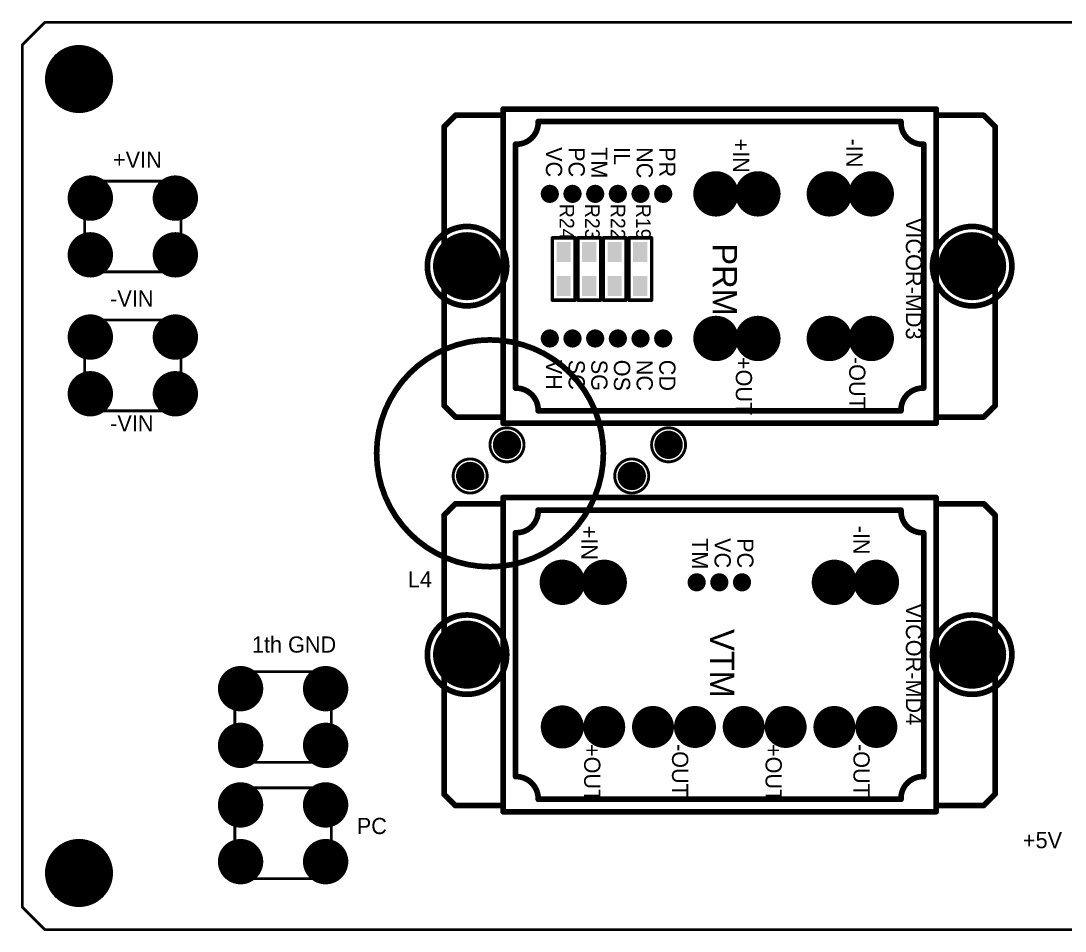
# Model space of a CAD drawing. Extents: x 0 to 196, y 0 to 80.
# Drawn here: x -0.1 to 92, y -0.1 to 80.1 of the extents above; entities that cross this region are included whole.
import ezdxf
from ezdxf.enums import TextEntityAlignment as Align

# ---------------------------------------------------------------- set-up
doc = ezdxf.new("R2010")
doc.units = 0
doc.header["$MEASUREMENT"] = 0
for name, color, linetype in [('2DLINES_1', 2, 'Continuous'), ('2DLINES_2', 10, 'Continuous'), ('BOARD_OUTLINE', 1, 'Continuous'), ('COMP_OUTLINE_TOP', 8, 'Continuous'), ('PADLAYER_BOTTOM', 5, 'Continuous'), ('PADLAYER_TOP', 4, 'Continuous'), ('TEXT_1', 3, 'Continuous'), ('TEXT_ALL', 9, 'Continuous'), ('TOOL_TOP', 6, 'Continuous')]:
    doc.layers.add(name, color=color, linetype=linetype)

msp = doc.modelspace()

# ---------------------------------------------------------------- linework, layer by layer
at = {"layer": '2DLINES_1', "const_width": 0.25}
for points in [[(14, 66), (5.5, 66)], [(5.5, 66), (5.5, 58)], [(14, 66), (5.5, 66)], [(5.5, 66), (5.5, 58)], [(14, 66), (5.5, 66)], [(5.5, 66), (5.5, 58)], [(14, 58), (14, 66)], [(14, 58), (14, 66)], [(14, 58), (14, 66)], [(5.5, 58), (14, 58)], [(5.5, 58), (14, 58)], [(5.5, 58), (14, 58)], [(14, 53.75), (5.5, 53.75)], [(5.5, 53.75), (5.5, 45.75)], [(14, 53.75), (5.5, 53.75)], [(5.5, 53.75), (5.5, 45.75)], [(14, 45.75), (14, 53.75)], [(14, 45.75), (14, 53.75)], [(5.5, 45.75), (14, 45.75)], [(5.5, 45.75), (14, 45.75)], [(27.25, 22.75), (18.75, 22.75)], [(18.75, 22.75), (18.75, 14.75)], [(27.25, 22.75), (18.75, 22.75)], [(18.75, 22.75), (18.75, 14.75)], [(27.25, 14.75), (27.25, 22.75)], [(27.25, 14.75), (27.25, 22.75)], [(18.75, 14.75), (27.25, 14.75)], [(18.75, 14.75), (27.25, 14.75)], [(27.25, 12.5), (18.75, 12.5)], [(18.75, 12.5), (18.75, 4.5)], [(27.25, 4.5), (27.25, 12.5)], [(18.75, 4.5), (27.25, 4.5)]]:
    msp.add_lwpolyline(points, dxfattribs=at)
at = {"layer": '2DLINES_1', "const_width": 0.125}
for points in [[(5.4375, 66, 1), (5.5625, 66, 1)], [(5.4375, 66, 1), (5.5625, 66, 1)], [(5.4375, 66, 1), (5.5625, 66, 1)], [(5.4375, 66, 1), (5.5625, 66, 1)], [(5.4375, 66, 1), (5.5625, 66, 1)], [(5.4375, 66, 1), (5.5625, 66, 1)], [(13.9375, 66, 1), (14.0625, 66, 1)], [(13.9375, 66, 1), (14.0625, 66, 1)], [(13.9375, 66, 1), (14.0625, 66, 1)], [(13.9375, 66, 1), (14.0625, 66, 1)], [(13.9375, 66, 1), (14.0625, 66, 1)], [(13.9375, 66, 1), (14.0625, 66, 1)], [(5.4375, 58, 1), (5.5625, 58, 1)], [(5.4375, 58, 1), (5.5625, 58, 1)], [(5.4375, 58, 1), (5.5625, 58, 1)], [(5.4375, 58, 1), (5.5625, 58, 1)], [(5.4375, 58, 1), (5.5625, 58, 1)], [(5.4375, 58, 1), (5.5625, 58, 1)], [(13.9375, 58, 1), (14.0625, 58, 1)], [(13.9375, 58, 1), (14.0625, 58, 1)], [(13.9375, 58, 1), (14.0625, 58, 1)], [(13.9375, 58, 1), (14.0625, 58, 1)], [(13.9375, 58, 1), (14.0625, 58, 1)], [(13.9375, 58, 1), (14.0625, 58, 1)], [(5.4375, 53.75, 1), (5.5625, 53.75, 1)], [(5.4375, 53.75, 1), (5.5625, 53.75, 1)], [(5.4375, 53.75, 1), (5.5625, 53.75, 1)], [(5.4375, 53.75, 1), (5.5625, 53.75, 1)], [(13.9375, 53.75, 1), (14.0625, 53.75, 1)], [(13.9375, 53.75, 1), (14.0625, 53.75, 1)], [(13.9375, 53.75, 1), (14.0625, 53.75, 1)], [(13.9375, 53.75, 1), (14.0625, 53.75, 1)], [(5.4375, 45.75, 1), (5.5625, 45.75, 1)], [(5.4375, 45.75, 1), (5.5625, 45.75, 1)], [(5.4375, 45.75, 1), (5.5625, 45.75, 1)], [(5.4375, 45.75, 1), (5.5625, 45.75, 1)], [(13.9375, 45.75, 1), (14.0625, 45.75, 1)], [(13.9375, 45.75, 1), (14.0625, 45.75, 1)], [(13.9375, 45.75, 1), (14.0625, 45.75, 1)], [(13.9375, 45.75, 1), (14.0625, 45.75, 1)], [(18.6875, 22.75, 1), (18.8125, 22.75, 1)], [(18.6875, 22.75, 1), (18.8125, 22.75, 1)], [(18.6875, 22.75, 1), (18.8125, 22.75, 1)], [(18.6875, 22.75, 1), (18.8125, 22.75, 1)], [(27.1875, 22.75, 1), (27.3125, 22.75, 1)], [(27.1875, 22.75, 1), (27.3125, 22.75, 1)], [(27.1875, 22.75, 1), (27.3125, 22.75, 1)], [(27.1875, 22.75, 1), (27.3125, 22.75, 1)], [(18.6875, 14.75, 1), (18.8125, 14.75, 1)], [(18.6875, 14.75, 1), (18.8125, 14.75, 1)], [(18.6875, 14.75, 1), (18.8125, 14.75, 1)], [(18.6875, 14.75, 1), (18.8125, 14.75, 1)], [(27.1875, 14.75, 1), (27.3125, 14.75, 1)], [(27.1875, 14.75, 1), (27.3125, 14.75, 1)], [(27.1875, 14.75, 1), (27.3125, 14.75, 1)], [(27.1875, 14.75, 1), (27.3125, 14.75, 1)], [(18.6875, 12.5, 1), (18.8125, 12.5, 1)], [(18.6875, 12.5, 1), (18.8125, 12.5, 1)], [(27.1875, 12.5, 1), (27.3125, 12.5, 1)], [(27.1875, 12.5, 1), (27.3125, 12.5, 1)], [(18.6875, 4.5, 1), (18.8125, 4.5, 1)], [(18.6875, 4.5, 1), (18.8125, 4.5, 1)], [(27.1875, 4.5, 1), (27.3125, 4.5, 1)], [(27.1875, 4.5, 1), (27.3125, 4.5, 1)]]:
    msp.add_lwpolyline(points, format="xyb", close=True, dxfattribs=at)
at = {"layer": '2DLINES_1', "const_width": 0.5}
msp.add_lwpolyline([(31.25, 42, 1), (51.25, 42, 1), (31.25, 42)], format="xyb", dxfattribs=at)
at = {"layer": '2DLINES_2', "const_width": 0.3}
for points in [[(46.75, 61), (46.75, 55.5)], [(48.75, 61), (46.75, 61)], [(48.75, 55.5), (48.75, 61)], [(49, 61), (49, 55.5)], [(51, 61), (49, 61)], [(51, 55.5), (51, 61)], [(51.25, 61), (51.25, 55.5)], [(53.25, 61), (51.25, 61)], [(53.25, 55.5), (53.25, 61)], [(53.5, 61), (53.5, 55.5)], [(55.5, 61), (53.5, 61)], [(55.5, 55.5), (55.5, 61)], [(46.75, 55.5), (48.75, 55.5)], [(49, 55.5), (51, 55.5)], [(51.25, 55.5), (53.25, 55.5)], [(53.5, 55.5), (55.5, 55.5)]]:
    msp.add_lwpolyline(points, dxfattribs=at)
at = {"layer": '2DLINES_2', "const_width": 0.15}
for points in [[(46.675, 61, 1), (46.825, 61, 1)], [(46.675, 61, 1), (46.825, 61, 1)], [(48.675, 61, 1), (48.825, 61, 1)], [(48.675, 61, 1), (48.825, 61, 1)], [(48.925, 61, 1), (49.075, 61, 1)], [(48.925, 61, 1), (49.075, 61, 1)], [(50.925, 61, 1), (51.075, 61, 1)], [(50.925, 61, 1), (51.075, 61, 1)], [(51.175, 61, 1), (51.325, 61, 1)], [(51.175, 61, 1), (51.325, 61, 1)], [(53.175, 61, 1), (53.325, 61, 1)], [(53.175, 61, 1), (53.325, 61, 1)], [(53.425, 61, 1), (53.575, 61, 1)], [(53.425, 61, 1), (53.575, 61, 1)], [(55.425, 61, 1), (55.575, 61, 1)], [(55.425, 61, 1), (55.575, 61, 1)], [(46.675, 55.5, 1), (46.825, 55.5, 1)], [(46.675, 55.5, 1), (46.825, 55.5, 1)], [(48.675, 55.5, 1), (48.825, 55.5, 1)], [(48.675, 55.5, 1), (48.825, 55.5, 1)], [(48.925, 55.5, 1), (49.075, 55.5, 1)], [(48.925, 55.5, 1), (49.075, 55.5, 1)], [(50.925, 55.5, 1), (51.075, 55.5, 1)], [(50.925, 55.5, 1), (51.075, 55.5, 1)], [(51.175, 55.5, 1), (51.325, 55.5, 1)], [(51.175, 55.5, 1), (51.325, 55.5, 1)], [(53.175, 55.5, 1), (53.325, 55.5, 1)], [(53.175, 55.5, 1), (53.325, 55.5, 1)], [(53.425, 55.5, 1), (53.575, 55.5, 1)], [(53.425, 55.5, 1), (53.575, 55.5, 1)], [(55.425, 55.5, 1), (55.575, 55.5, 1)], [(55.425, 55.5, 1), (55.575, 55.5, 1)]]:
    msp.add_lwpolyline(points, format="xyb", close=True, dxfattribs=at)
at = {"layer": 'BOARD_OUTLINE', "const_width": 0.25}
for points in [[(0, 78), (2, 80)], [(2, 80), (193.75, 80)], [(0, 2), (0, 78)], [(2, 0), (0, 2)], [(193.75, 0), (2, 0)]]:
    msp.add_lwpolyline(points, dxfattribs=at)
at = {"layer": 'BOARD_OUTLINE', "const_width": 0.125}
for points in [[(1.9375, 80, 1), (2.0625, 80, 1)], [(1.9375, 80, 1), (2.0625, 80, 1)], [(-0.0625, 78, 1), (0.0625, 78, 1)], [(-0.0625, 78, 1), (0.0625, 78, 1)], [(-0.0625, 2, 1), (0.0625, 2, 1)], [(-0.0625, 2, 1), (0.0625, 2, 1)], [(1.9375, 0, 1), (2.0625, 0, 1)], [(1.9375, 0, 1), (2.0625, 0, 1)]]:
    msp.add_lwpolyline(points, format="xyb", close=True, dxfattribs=at)
at = {"layer": 'COMP_OUTLINE_TOP'}
for points, const_width in [([(38.2, 71.80001), (37.2, 70.80001)], 0.5), ([(42.4, 71.80001), (38.2, 71.80001)], 0.5), ([(42.4, 72.35001), (42.4, 44.65001)], 0.5), ([(80.6, 72.34999), (42.4, 72.35001)], 0.5), ([(42.4, 45.20001), (42.4, 71.80001)], 0.5), ([(80.6, 44.64999), (80.6, 72.34999)], 0.5), ([(80.6, 71.79999), (80.6, 45.19999)], 0.5), ([(84.8, 71.79999), (80.6, 71.79999)], 0.5), ([(85.8, 70.79999), (84.8, 71.79999)], 0.5), ([(37.2, 70.80001), (37.2, 46.20001)], 0.5), ([(45.5, 71.25001), (77.5, 71.24999)], 0.5), ([(85.8, 46.19999), (85.8, 70.79999)], 0.5), ([(46.75, 55.5), (46.75, 61)], 0.254), ([(46.75, 61), (48.75, 61)], 0.254), ([(48.75, 61), (48.75, 55.5)], 0.254), ([(49, 55.5), (49, 61)], 0.254), ([(49, 61), (51, 61)], 0.254), ([(51, 61), (51, 55.5)], 0.254), ([(51.25, 55.5), (51.25, 61)], 0.254), ([(51.25, 61), (53.25, 61)], 0.254), ([(53.25, 61), (53.25, 55.5)], 0.254), ([(53.5, 55.5), (53.5, 61)], 0.254), ([(53.5, 61), (55.5, 61)], 0.254), ([(55.5, 61), (55.5, 55.5)], 0.254), ([(48.75, 55.5), (46.75, 55.5)], 0.254), ([(51, 55.5), (49, 55.5)], 0.254), ([(53.25, 55.5), (51.25, 55.5)], 0.254), ([(55.5, 55.5), (53.5, 55.5)], 0.254), ([(43.54103, 47.75043), (43.5, 47.75)], 0.5), ([(37.2, 46.20001), (38.2, 45.20001)], 0.5), ([(84.8, 45.19999), (85.8, 46.19999)], 0.5), ([(38.2, 45.20001), (42.4, 45.20001)], 0.5), ([(80.6, 45.19999), (84.8, 45.19999)], 0.5), ([(42.4, 44.65001), (80.6, 44.64999)], 0.5), ([(38.2, 37.55001), (37.2, 36.55001)], 0.5), ([(42.4, 37.55001), (38.2, 37.55001)], 0.5), ([(42.4, 38.10001), (42.4, 10.40001)], 0.5), ([(80.6, 38.09999), (42.4, 38.10001)], 0.5), ([(42.4, 10.95001), (42.4, 37.55001)], 0.5), ([(80.6, 10.39999), (80.6, 38.09999)], 0.5), ([(80.6, 37.54999), (80.6, 10.94999)], 0.5), ([(84.8, 37.54999), (80.6, 37.54999)], 0.5), ([(85.8, 36.54999), (84.8, 37.54999)], 0.5), ([(45.5, 37.00001), (77.5, 36.99999)], 0.5), ([(37.2, 36.55001), (37.2, 11.95001)], 0.5), ([(85.8, 11.94999), (85.8, 36.54999)], 0.5), ([(43.54103, 13.50043), (43.5, 13.5)], 0.5), ([(37.2, 11.95001), (38.2, 10.95001)], 0.5), ([(84.8, 10.94999), (85.8, 11.94999)], 0.5), ([(38.2, 10.95001), (42.4, 10.95001)], 0.5), ([(80.6, 10.94999), (84.8, 10.94999)], 0.5), ([(42.4, 10.40001), (80.6, 10.39999)], 0.5)]:
    msp.add_lwpolyline(points, dxfattribs=dict(at, const_width=const_width))
for points, const_width in [([(38.075, 71.80001, 1), (38.325, 71.80001, 1)], 0.25), ([(38.075, 71.80001, 1), (38.325, 71.80001, 1)], 0.25), ([(42.275, 72.35001, 1), (42.525, 72.35001, 1)], 0.25), ([(42.275, 72.35001, 1), (42.525, 72.35001, 1)], 0.25), ([(42.275, 71.80001, 1), (42.525, 71.80001, 1)], 0.25), ([(42.275, 71.80001, 1), (42.525, 71.80001, 1)], 0.25), ([(80.475, 72.34999, 1), (80.725, 72.34999, 1)], 0.25), ([(80.475, 72.34999, 1), (80.725, 72.34999, 1)], 0.25), ([(80.475, 71.79999, 1), (80.725, 71.79999, 1)], 0.25), ([(80.475, 71.79999, 1), (80.725, 71.79999, 1)], 0.25), ([(84.675, 71.79999, 1), (84.925, 71.79999, 1)], 0.25), ([(84.675, 71.79999, 1), (84.925, 71.79999, 1)], 0.25), ([(37.075, 70.80001, 1), (37.325, 70.80001, 1)], 0.25), ([(37.075, 70.80001, 1), (37.325, 70.80001, 1)], 0.25), ([(45.375, 71.25001, 1), (45.625, 71.25001, 1)], 0.25), ([(45.375, 71.25001, 1), (45.625, 71.25001, 1)], 0.25), ([(77.375, 71.24999, 1), (77.625, 71.24999, 1)], 0.25), ([(77.375, 71.24999, 1), (77.625, 71.24999, 1)], 0.25), ([(85.675, 70.79999, 1), (85.925, 70.79999, 1)], 0.25), ([(85.675, 70.79999, 1), (85.925, 70.79999, 1)], 0.25), ([(43.375, 69.25001, 1), (43.625, 69.25001, 1)], 0.25), ([(43.375, 69.25001, 1), (43.625, 69.25001, 1)], 0.25), ([(43.45546, 69.24832, 1), (43.70546, 69.24832, 1)], 0.25), ([(43.45546, 69.24832, 1), (43.70546, 69.24832, 1)], 0.25), ([(79.25817, 69.24637, 1), (79.50817, 69.24637, 1)], 0.25), ([(79.25817, 69.24637, 1), (79.50817, 69.24637, 1)], 0.25), ([(79.375, 69.25, 1), (79.625, 69.25, 1)], 0.25), ([(79.375, 69.25, 1), (79.625, 69.25, 1)], 0.25), ([(46.6865, 61, 1), (46.8135, 61, 1)], 0.127), ([(46.6865, 61, 1), (46.8135, 61, 1)], 0.127), ([(48.6865, 61, 1), (48.8135, 61, 1)], 0.127), ([(48.6865, 61, 1), (48.8135, 61, 1)], 0.127), ([(48.9365, 61, 1), (49.0635, 61, 1)], 0.127), ([(48.9365, 61, 1), (49.0635, 61, 1)], 0.127), ([(50.9365, 61, 1), (51.0635, 61, 1)], 0.127), ([(50.9365, 61, 1), (51.0635, 61, 1)], 0.127), ([(51.1865, 61, 1), (51.3135, 61, 1)], 0.127), ([(51.1865, 61, 1), (51.3135, 61, 1)], 0.127), ([(53.1865, 61, 1), (53.3135, 61, 1)], 0.127), ([(53.1865, 61, 1), (53.3135, 61, 1)], 0.127), ([(53.4365, 61, 1), (53.5635, 61, 1)], 0.127), ([(53.4365, 61, 1), (53.5635, 61, 1)], 0.127), ([(55.4365, 61, 1), (55.5635, 61, 1)], 0.127), ([(55.4365, 61, 1), (55.5635, 61, 1)], 0.127), ([(46.6865, 55.5, 1), (46.8135, 55.5, 1)], 0.127), ([(46.6865, 55.5, 1), (46.8135, 55.5, 1)], 0.127), ([(48.6865, 55.5, 1), (48.8135, 55.5, 1)], 0.127), ([(48.6865, 55.5, 1), (48.8135, 55.5, 1)], 0.127), ([(48.9365, 55.5, 1), (49.0635, 55.5, 1)], 0.127), ([(48.9365, 55.5, 1), (49.0635, 55.5, 1)], 0.127), ([(50.9365, 55.5, 1), (51.0635, 55.5, 1)], 0.127), ([(50.9365, 55.5, 1), (51.0635, 55.5, 1)], 0.127), ([(51.1865, 55.5, 1), (51.3135, 55.5, 1)], 0.127), ([(51.1865, 55.5, 1), (51.3135, 55.5, 1)], 0.127), ([(53.1865, 55.5, 1), (53.3135, 55.5, 1)], 0.127), ([(53.1865, 55.5, 1), (53.3135, 55.5, 1)], 0.127), ([(53.4365, 55.5, 1), (53.5635, 55.5, 1)], 0.127), ([(53.4365, 55.5, 1), (53.5635, 55.5, 1)], 0.127), ([(55.4365, 55.5, 1), (55.5635, 55.5, 1)], 0.127), ([(55.4365, 55.5, 1), (55.5635, 55.5, 1)], 0.127), ([(43.375, 47.75, 1), (43.625, 47.75, 1)], 0.25), ([(43.375, 47.75, 1), (43.625, 47.75, 1)], 0.25), ([(43.41603, 47.75043, 1), (43.66603, 47.75043, 1)], 0.25), ([(43.41603, 47.75043, 1), (43.66603, 47.75043, 1)], 0.25), ([(79.29454, 47.75168, 1), (79.54454, 47.75168, 1)], 0.25), ([(79.29454, 47.75168, 1), (79.54454, 47.75168, 1)], 0.25), ([(79.375, 47.74999, 1), (79.625, 47.74999, 1)], 0.25), ([(79.375, 47.74999, 1), (79.625, 47.74999, 1)], 0.25), ([(37.075, 46.20001, 1), (37.325, 46.20001, 1)], 0.25), ([(37.075, 46.20001, 1), (37.325, 46.20001, 1)], 0.25), ([(85.675, 46.19999, 1), (85.925, 46.19999, 1)], 0.25), ([(85.675, 46.19999, 1), (85.925, 46.19999, 1)], 0.25), ([(38.075, 45.20001, 1), (38.325, 45.20001, 1)], 0.25), ([(38.075, 45.20001, 1), (38.325, 45.20001, 1)], 0.25), ([(42.275, 45.20001, 1), (42.525, 45.20001, 1)], 0.25), ([(42.275, 45.20001, 1), (42.525, 45.20001, 1)], 0.25), ([(45.375, 45.75001, 1), (45.625, 45.75001, 1)], 0.25), ([(45.375, 45.75001, 1), (45.625, 45.75001, 1)], 0.25), ([(77.375, 45.74999, 1), (77.625, 45.74999, 1)], 0.25), ([(77.375, 45.74999, 1), (77.625, 45.74999, 1)], 0.25), ([(80.475, 45.19999, 1), (80.725, 45.19999, 1)], 0.25), ([(80.475, 45.19999, 1), (80.725, 45.19999, 1)], 0.25), ([(84.675, 45.19999, 1), (84.925, 45.19999, 1)], 0.25), ([(84.675, 45.19999, 1), (84.925, 45.19999, 1)], 0.25), ([(42.275, 44.65001, 1), (42.525, 44.65001, 1)], 0.25), ([(42.275, 44.65001, 1), (42.525, 44.65001, 1)], 0.25), ([(80.475, 44.64999, 1), (80.725, 44.64999, 1)], 0.25), ([(80.475, 44.64999, 1), (80.725, 44.64999, 1)], 0.25), ([(38.075, 37.55001, 1), (38.325, 37.55001, 1)], 0.25), ([(38.075, 37.55001, 1), (38.325, 37.55001, 1)], 0.25), ([(42.275, 38.10001, 1), (42.525, 38.10001, 1)], 0.25), ([(42.275, 38.10001, 1), (42.525, 38.10001, 1)], 0.25), ([(42.275, 37.55001, 1), (42.525, 37.55001, 1)], 0.25), ([(42.275, 37.55001, 1), (42.525, 37.55001, 1)], 0.25), ([(80.475, 38.09999, 1), (80.725, 38.09999, 1)], 0.25), ([(80.475, 38.09999, 1), (80.725, 38.09999, 1)], 0.25), ([(80.475, 37.54999, 1), (80.725, 37.54999, 1)], 0.25), ([(80.475, 37.54999, 1), (80.725, 37.54999, 1)], 0.25), ([(84.675, 37.54999, 1), (84.925, 37.54999, 1)], 0.25), ([(84.675, 37.54999, 1), (84.925, 37.54999, 1)], 0.25), ([(45.375, 37.00001, 1), (45.625, 37.00001, 1)], 0.25), ([(45.375, 37.00001, 1), (45.625, 37.00001, 1)], 0.25), ([(77.375, 36.99999, 1), (77.625, 36.99999, 1)], 0.25), ([(77.375, 36.99999, 1), (77.625, 36.99999, 1)], 0.25), ([(37.075, 36.55001, 1), (37.325, 36.55001, 1)], 0.25), ([(37.075, 36.55001, 1), (37.325, 36.55001, 1)], 0.25), ([(85.675, 36.54999, 1), (85.925, 36.54999, 1)], 0.25), ([(85.675, 36.54999, 1), (85.925, 36.54999, 1)], 0.25), ([(43.375, 35.00001, 1), (43.625, 35.00001, 1)], 0.25), ([(43.375, 35.00001, 1), (43.625, 35.00001, 1)], 0.25), ([(43.45546, 34.99832, 1), (43.70546, 34.99832, 1)], 0.25), ([(43.45546, 34.99832, 1), (43.70546, 34.99832, 1)], 0.25), ([(79.25817, 34.99637, 1), (79.50817, 34.99637, 1)], 0.25), ([(79.25817, 34.99637, 1), (79.50817, 34.99637, 1)], 0.25), ([(79.375, 35, 1), (79.625, 35, 1)], 0.25), ([(79.375, 35, 1), (79.625, 35, 1)], 0.25), ([(43.375, 13.5, 1), (43.625, 13.5, 1)], 0.25), ([(43.375, 13.5, 1), (43.625, 13.5, 1)], 0.25), ([(43.41603, 13.50043, 1), (43.66603, 13.50043, 1)], 0.25), ([(43.41603, 13.50043, 1), (43.66603, 13.50043, 1)], 0.25), ([(79.29454, 13.50168, 1), (79.54454, 13.50168, 1)], 0.25), ([(79.29454, 13.50168, 1), (79.54454, 13.50168, 1)], 0.25), ([(79.375, 13.49999, 1), (79.625, 13.49999, 1)], 0.25), ([(79.375, 13.49999, 1), (79.625, 13.49999, 1)], 0.25), ([(37.075, 11.95001, 1), (37.325, 11.95001, 1)], 0.25), ([(37.075, 11.95001, 1), (37.325, 11.95001, 1)], 0.25), ([(85.675, 11.94999, 1), (85.925, 11.94999, 1)], 0.25), ([(85.675, 11.94999, 1), (85.925, 11.94999, 1)], 0.25), ([(38.075, 10.95001, 1), (38.325, 10.95001, 1)], 0.25), ([(38.075, 10.95001, 1), (38.325, 10.95001, 1)], 0.25), ([(42.275, 10.95001, 1), (42.525, 10.95001, 1)], 0.25), ([(42.275, 10.95001, 1), (42.525, 10.95001, 1)], 0.25), ([(45.375, 11.50001, 1), (45.625, 11.50001, 1)], 0.25), ([(45.375, 11.50001, 1), (45.625, 11.50001, 1)], 0.25), ([(77.375, 11.49999, 1), (77.625, 11.49999, 1)], 0.25), ([(77.375, 11.49999, 1), (77.625, 11.49999, 1)], 0.25), ([(80.475, 10.94999, 1), (80.725, 10.94999, 1)], 0.25), ([(80.475, 10.94999, 1), (80.725, 10.94999, 1)], 0.25), ([(84.675, 10.94999, 1), (84.925, 10.94999, 1)], 0.25), ([(84.675, 10.94999, 1), (84.925, 10.94999, 1)], 0.25), ([(42.275, 10.40001, 1), (42.525, 10.40001, 1)], 0.25), ([(42.275, 10.40001, 1), (42.525, 10.40001, 1)], 0.25), ([(80.475, 10.39999, 1), (80.725, 10.39999, 1)], 0.25), ([(80.475, 10.39999, 1), (80.725, 10.39999, 1)], 0.25)]:
    msp.add_lwpolyline(points, format="xyb", close=True, dxfattribs=dict(at, const_width=const_width))
for points, const_width in [([(43.58046, 69.24832, 0.426536), (45.5, 71.25001)], 0.5), ([(77.5, 71.24999, 0.43248), (79.38317, 69.24637, 0.015491)], 0.5), ([(43.5, 47.75), (43.5, 69.25001, 0.010472)], 0.5), ([(43.5, 69.25001, 0.010472), (43.58046, 69.24832, 0.426536)], 0.5), ([(79.38317, 69.24637, 0.015491), (79.5, 69.25)], 0.5), ([(79.5, 69.25), (79.5, 47.74999, 0.010472)], 0.5), ([(45.5, 45.75001, 0.420362), (43.54103, 47.75043)], 0.5), ([(79.41954, 47.75168, 0.426536), (77.5, 45.74999)], 0.5), ([(79.5, 47.74999, 0.010472), (79.41954, 47.75168, 0.426536)], 0.5), ([(77.5, 45.74999), (45.5, 45.75001, 0.420362)], 0.5), ([(41.25, 42.75, 1), (44.25, 42.75, 1), (41.25, 42.75)], 0.254), ([(55.5, 42.75, 1), (58.5, 42.75, 1), (55.5, 42.75)], 0.254), ([(38, 40, 1), (41, 40, 1), (38, 40)], 0.254), ([(52.25, 40, 1), (55.25, 40, 1), (52.25, 40)], 0.254), ([(43.58046, 34.99832, 0.426536), (45.5, 37.00001)], 0.5), ([(77.5, 36.99999, 0.43248), (79.38317, 34.99637, 0.015491)], 0.5), ([(43.5, 13.5), (43.5, 35.00001, 0.010472)], 0.5), ([(43.5, 35.00001, 0.010472), (43.58046, 34.99832, 0.426536)], 0.5), ([(79.38317, 34.99637, 0.015491), (79.5, 35)], 0.5), ([(79.5, 35), (79.5, 13.49999, 0.010472)], 0.5), ([(45.5, 11.50001, 0.420362), (43.54103, 13.50043)], 0.5), ([(79.41954, 13.50168, 0.426536), (77.5, 11.49999)], 0.5), ([(79.5, 13.49999, 0.010472), (79.41954, 13.50168, 0.426536)], 0.5), ([(77.5, 11.49999), (45.5, 11.50001, 0.420362)], 0.5)]:
    msp.add_lwpolyline(points, format="xyb", dxfattribs=dict(at, const_width=const_width))
at = {"layer": 'PADLAYER_BOTTOM'}
for points, const_width in [([(3.5, 75, 1), (6.5, 75, 1)], 3), ([(3.5, 75, 1), (6.5, 75, 1)], 3), ([(5, 64.5, 1), (7, 64.5, 1)], 2), ([(12.5, 64.5, 1), (14.5, 64.5, 1)], 2), ([(60.175, 64.875, 1), (62.175, 64.875, 1)], 2), ([(63.875, 64.875, 1), (65.875, 64.875, 1)], 2), ([(70.175, 64.875, 1), (72.175, 64.875, 1)], 2), ([(73.875, 64.875, 1), (75.875, 64.875, 1)], 2), ([(46.15, 64.875, 1), (46.9, 64.875, 1)], 0.75), ([(48.15, 64.875, 1), (48.9, 64.875, 1)], 0.75), ([(50.15, 64.875, 1), (50.9, 64.875, 1)], 0.75), ([(52.15, 64.875, 1), (52.9, 64.875, 1)], 0.75), ([(54.15, 64.875, 1), (54.9, 64.875, 1)], 0.75), ([(56.15, 64.875, 1), (56.9, 64.875, 1)], 0.75), ([(5, 59.5, 1), (7, 59.5, 1)], 2), ([(12.5, 59.5, 1), (14.5, 59.5, 1)], 2), ([(37.725, 58.50001, 1), (40.725, 58.50001, 1)], 3), ([(82.275, 58.49999, 1), (85.275, 58.49999, 1)], 3), ([(5, 52.25, 1), (7, 52.25, 1)], 2), ([(12.5, 52.25, 1), (14.5, 52.25, 1)], 2), ([(60.175, 52.125, 1), (62.175, 52.125, 1)], 2), ([(63.875, 52.125, 1), (65.875, 52.125, 1)], 2), ([(70.175, 52.125, 1), (72.175, 52.125, 1)], 2), ([(73.875, 52.125, 1), (75.875, 52.125, 1)], 2), ([(46.15, 52.125, 1), (46.9, 52.125, 1)], 0.75), ([(48.15, 52.125, 1), (48.9, 52.125, 1)], 0.75), ([(50.15, 52.125, 1), (50.9, 52.125, 1)], 0.75), ([(52.15, 52.125, 1), (52.9, 52.125, 1)], 0.75), ([(54.15, 52.125, 1), (54.9, 52.125, 1)], 0.75), ([(56.15, 52.125, 1), (56.9, 52.125, 1)], 0.75), ([(5, 47.25, 1), (7, 47.25, 1)], 2), ([(12.5, 47.25, 1), (14.5, 47.25, 1)], 2), ([(42.125, 42.75, 1), (43.375, 42.75, 1)], 1.25), ([(56.375, 42.75, 1), (57.625, 42.75, 1)], 1.25), ([(38.875, 40, 1), (40.125, 40, 1)], 1.25), ([(53.125, 40, 1), (54.375, 40, 1)], 1.25), ([(46.625, 30.625, 1), (48.625, 30.625, 1)], 2), ([(50.325, 30.625, 1), (52.325, 30.625, 1)], 2), ([(70.625, 30.625, 1), (72.625, 30.625, 1)], 2), ([(74.325, 30.625, 1), (76.325, 30.625, 1)], 2), ([(59.1, 30.625, 1), (59.85, 30.625, 1)], 0.75), ([(61.1, 30.625, 1), (61.85, 30.625, 1)], 0.75), ([(63.1, 30.625, 1), (63.85, 30.625, 1)], 0.75), ([(37.725, 24.25001, 1), (40.725, 24.25001, 1)], 3), ([(82.275, 24.24999, 1), (85.275, 24.24999, 1)], 3), ([(18.25, 21.25, 1), (20.25, 21.25, 1)], 2), ([(25.75, 21.25, 1), (27.75, 21.25, 1)], 2), ([(46.675, 17.875, 1), (48.575, 17.875, 1)], 1.9), ([(50.4, 17.875, 1), (52.25, 17.875, 1)], 1.85), ([(54.7, 17.875, 1), (56.55, 17.875, 1)], 1.85), ([(58.4, 17.875, 1), (60.25, 17.875, 1)], 1.85), ([(62.7, 17.875, 1), (64.55, 17.875, 1)], 1.85), ([(66.4, 17.875, 1), (68.25, 17.875, 1)], 1.85), ([(70.7, 17.875, 1), (72.55, 17.875, 1)], 1.85), ([(74.4, 17.875, 1), (76.25, 17.875, 1)], 1.85), ([(18.25, 16.25, 1), (20.25, 16.25, 1)], 2), ([(25.75, 16.25, 1), (27.75, 16.25, 1)], 2), ([(18.25, 11, 1), (20.25, 11, 1)], 2), ([(25.75, 11, 1), (27.75, 11, 1)], 2), ([(3.5, 5, 1), (6.5, 5, 1)], 3), ([(18.25, 6, 1), (20.25, 6, 1)], 2), ([(25.75, 6, 1), (27.75, 6, 1)], 2)]:
    msp.add_lwpolyline(points, format="xyb", close=True, dxfattribs=dict(at, const_width=const_width))
at = {"layer": 'PADLAYER_TOP'}
for points, const_width in [([(3.5, 75, 1), (6.5, 75, 1)], 3), ([(3.5, 75, 1), (6.5, 75, 1)], 3), ([(5, 64.5, 1), (7, 64.5, 1)], 2), ([(12.5, 64.5, 1), (14.5, 64.5, 1)], 2), ([(60.175, 64.875, 1), (62.175, 64.875, 1)], 2), ([(63.875, 64.875, 1), (65.875, 64.875, 1)], 2), ([(70.175, 64.875, 1), (72.175, 64.875, 1)], 2), ([(73.875, 64.875, 1), (75.875, 64.875, 1)], 2), ([(46.15, 64.875, 1), (46.9, 64.875, 1)], 0.75), ([(48.15, 64.875, 1), (48.9, 64.875, 1)], 0.75), ([(50.15, 64.875, 1), (50.9, 64.875, 1)], 0.75), ([(52.15, 64.875, 1), (52.9, 64.875, 1)], 0.75), ([(54.15, 64.875, 1), (54.9, 64.875, 1)], 0.75), ([(56.15, 64.875, 1), (56.9, 64.875, 1)], 0.75), ([(5, 59.5, 1), (7, 59.5, 1)], 2), ([(12.5, 59.5, 1), (14.5, 59.5, 1)], 2), ([(37.725, 58.50001, 1), (40.725, 58.50001, 1)], 3), ([(82.275, 58.49999, 1), (85.275, 58.49999, 1)], 3), ([(5, 52.25, 1), (7, 52.25, 1)], 2), ([(12.5, 52.25, 1), (14.5, 52.25, 1)], 2), ([(60.175, 52.125, 1), (62.175, 52.125, 1)], 2), ([(63.875, 52.125, 1), (65.875, 52.125, 1)], 2), ([(70.175, 52.125, 1), (72.175, 52.125, 1)], 2), ([(73.875, 52.125, 1), (75.875, 52.125, 1)], 2), ([(46.15, 52.125, 1), (46.9, 52.125, 1)], 0.75), ([(48.15, 52.125, 1), (48.9, 52.125, 1)], 0.75), ([(50.15, 52.125, 1), (50.9, 52.125, 1)], 0.75), ([(52.15, 52.125, 1), (52.9, 52.125, 1)], 0.75), ([(54.15, 52.125, 1), (54.9, 52.125, 1)], 0.75), ([(56.15, 52.125, 1), (56.9, 52.125, 1)], 0.75), ([(5, 47.25, 1), (7, 47.25, 1)], 2), ([(12.5, 47.25, 1), (14.5, 47.25, 1)], 2), ([(42.125, 42.75, 1), (43.375, 42.75, 1)], 1.25), ([(56.375, 42.75, 1), (57.625, 42.75, 1)], 1.25), ([(38.875, 40, 1), (40.125, 40, 1)], 1.25), ([(53.125, 40, 1), (54.375, 40, 1)], 1.25), ([(46.625, 30.625, 1), (48.625, 30.625, 1)], 2), ([(50.325, 30.625, 1), (52.325, 30.625, 1)], 2), ([(70.625, 30.625, 1), (72.625, 30.625, 1)], 2), ([(74.325, 30.625, 1), (76.325, 30.625, 1)], 2), ([(59.1, 30.625, 1), (59.85, 30.625, 1)], 0.75), ([(61.1, 30.625, 1), (61.85, 30.625, 1)], 0.75), ([(63.1, 30.625, 1), (63.85, 30.625, 1)], 0.75), ([(37.725, 24.25001, 1), (40.725, 24.25001, 1)], 3), ([(82.275, 24.24999, 1), (85.275, 24.24999, 1)], 3), ([(18.25, 21.25, 1), (20.25, 21.25, 1)], 2), ([(25.75, 21.25, 1), (27.75, 21.25, 1)], 2), ([(46.675, 17.875, 1), (48.575, 17.875, 1)], 1.9), ([(50.4, 17.875, 1), (52.25, 17.875, 1)], 1.85), ([(54.7, 17.875, 1), (56.55, 17.875, 1)], 1.85), ([(58.4, 17.875, 1), (60.25, 17.875, 1)], 1.85), ([(62.7, 17.875, 1), (64.55, 17.875, 1)], 1.85), ([(66.4, 17.875, 1), (68.25, 17.875, 1)], 1.85), ([(70.7, 17.875, 1), (72.55, 17.875, 1)], 1.85), ([(74.4, 17.875, 1), (76.25, 17.875, 1)], 1.85), ([(18.25, 16.25, 1), (20.25, 16.25, 1)], 2), ([(25.75, 16.25, 1), (27.75, 16.25, 1)], 2), ([(18.25, 11, 1), (20.25, 11, 1)], 2), ([(25.75, 11, 1), (27.75, 11, 1)], 2), ([(3.5, 5, 1), (6.5, 5, 1)], 3), ([(18.25, 6, 1), (20.25, 6, 1)], 2), ([(25.75, 6, 1), (27.75, 6, 1)], 2)]:
    msp.add_lwpolyline(points, format="xyb", close=True, dxfattribs=dict(at, const_width=const_width))
for points in [[(47.125, 60.625), (47.125, 58.875), (48.375, 60.625), (48.375, 58.875)], [(49.375, 60.625), (49.375, 58.875), (50.625, 60.625), (50.625, 58.875)], [(51.625, 60.625), (51.625, 58.875), (52.875, 60.625), (52.875, 58.875)], [(53.875, 60.625), (53.875, 58.875), (55.125, 60.625), (55.125, 58.875)], [(47.125, 57.625), (47.125, 55.875), (48.375, 57.625), (48.375, 55.875)], [(49.375, 57.625), (49.375, 55.875), (50.625, 57.625), (50.625, 55.875)], [(51.625, 57.625), (51.625, 55.875), (52.875, 57.625), (52.875, 55.875)], [(53.875, 57.625), (53.875, 55.875), (55.125, 57.625), (55.125, 55.875)]]:
    msp.add_solid(points, dxfattribs=at)
at = {"layer": 'TOOL_TOP'}
for points, const_width in [([(3.25, 75, 1), (6.75, 75, 1), (3.25, 75)], 0.25), ([(3.25, 75, 1), (6.75, 75, 1), (3.25, 75)], 0.25), ([(59.925, 64.875, 1), (62.425, 64.875, 1), (59.925, 64.875)], 0.5), ([(63.625, 64.875, 1), (66.125, 64.875, 1), (63.625, 64.875)], 0.5), ([(69.925, 64.875, 1), (72.425, 64.875, 1), (69.925, 64.875)], 0.5), ([(73.625, 64.875, 1), (76.125, 64.875, 1), (73.625, 64.875)], 0.5), ([(5, 64.5, 1), (7, 64.5, 1), (5, 64.5)], 0.25), ([(12.5, 64.5, 1), (14.5, 64.5, 1), (12.5, 64.5)], 0.25), ([(45.975, 64.875, 1), (47.075, 64.875, 1), (45.975, 64.875)], 0.5), ([(47.975, 64.875, 1), (49.075, 64.875, 1), (47.975, 64.875)], 0.5), ([(49.975, 64.875, 1), (51.075, 64.875, 1), (49.975, 64.875)], 0.5), ([(51.975, 64.875, 1), (53.075, 64.875, 1), (51.975, 64.875)], 0.5), ([(53.975, 64.875, 1), (55.075, 64.875, 1), (53.975, 64.875)], 0.5), ([(55.975, 64.875, 1), (57.075, 64.875, 1), (55.975, 64.875)], 0.5), ([(35.725, 58.50001, 1), (42.725, 58.50001, 1), (35.725, 58.50001)], 0.5), ([(80.275, 58.49999, 1), (87.275, 58.49999, 1), (80.275, 58.49999)], 0.5), ([(5, 59.5, 1), (7, 59.5, 1), (5, 59.5)], 0.25), ([(12.5, 59.5, 1), (14.5, 59.5, 1), (12.5, 59.5)], 0.25), ([(59.925, 52.125, 1), (62.425, 52.125, 1), (59.925, 52.125)], 0.5), ([(63.625, 52.125, 1), (66.125, 52.125, 1), (63.625, 52.125)], 0.5), ([(69.925, 52.125, 1), (72.425, 52.125, 1), (69.925, 52.125)], 0.5), ([(73.625, 52.125, 1), (76.125, 52.125, 1), (73.625, 52.125)], 0.5), ([(5, 52.25, 1), (7, 52.25, 1), (5, 52.25)], 0.25), ([(12.5, 52.25, 1), (14.5, 52.25, 1), (12.5, 52.25)], 0.25), ([(45.975, 52.125, 1), (47.075, 52.125, 1), (45.975, 52.125)], 0.5), ([(47.975, 52.125, 1), (49.075, 52.125, 1), (47.975, 52.125)], 0.5), ([(49.975, 52.125, 1), (51.075, 52.125, 1), (49.975, 52.125)], 0.5), ([(51.975, 52.125, 1), (53.075, 52.125, 1), (51.975, 52.125)], 0.5), ([(53.975, 52.125, 1), (55.075, 52.125, 1), (53.975, 52.125)], 0.5), ([(55.975, 52.125, 1), (57.075, 52.125, 1), (55.975, 52.125)], 0.5), ([(5, 47.25, 1), (7, 47.25, 1), (5, 47.25)], 0.25), ([(12.5, 47.25, 1), (14.5, 47.25, 1), (12.5, 47.25)], 0.25), ([(42, 42.75, 1), (43.5, 42.75, 1), (42, 42.75)], 0.254), ([(56.25, 42.75, 1), (57.75, 42.75, 1), (56.25, 42.75)], 0.254), ([(38.75, 40, 1), (40.25, 40, 1), (38.75, 40)], 0.254), ([(53, 40, 1), (54.5, 40, 1), (53, 40)], 0.254), ([(46.375, 30.625, 1), (48.875, 30.625, 1), (46.375, 30.625)], 0.5), ([(50.075, 30.625, 1), (52.575, 30.625, 1), (50.075, 30.625)], 0.5), ([(58.925, 30.625, 1), (60.025, 30.625, 1), (58.925, 30.625)], 0.5), ([(60.925, 30.625, 1), (62.025, 30.625, 1), (60.925, 30.625)], 0.5), ([(62.925, 30.625, 1), (64.025, 30.625, 1), (62.925, 30.625)], 0.5), ([(70.375, 30.625, 1), (72.875, 30.625, 1), (70.375, 30.625)], 0.5), ([(74.075, 30.625, 1), (76.575, 30.625, 1), (74.075, 30.625)], 0.5), ([(35.725, 24.25001, 1), (42.725, 24.25001, 1), (35.725, 24.25001)], 0.5), ([(80.275, 24.24999, 1), (87.275, 24.24999, 1), (80.275, 24.24999)], 0.5), ([(18.25, 21.25, 1), (20.25, 21.25, 1), (18.25, 21.25)], 0.3), ([(25.75, 21.25, 1), (27.75, 21.25, 1), (25.75, 21.25)], 0.3), ([(46.375, 17.875, 1), (48.875, 17.875, 1), (46.375, 17.875)], 0.5), ([(50.075, 17.875, 1), (52.575, 17.875, 1), (50.075, 17.875)], 0.5), ([(54.375, 17.875, 1), (56.875, 17.875, 1), (54.375, 17.875)], 0.5), ([(58.075, 17.875, 1), (60.575, 17.875, 1), (58.075, 17.875)], 0.5), ([(62.375, 17.875, 1), (64.875, 17.875, 1), (62.375, 17.875)], 0.5), ([(66.075, 17.875, 1), (68.575, 17.875, 1), (66.075, 17.875)], 0.5), ([(70.375, 17.875, 1), (72.875, 17.875, 1), (70.375, 17.875)], 0.5), ([(74.075, 17.875, 1), (76.575, 17.875, 1), (74.075, 17.875)], 0.5), ([(18.25, 16.25, 1), (20.25, 16.25, 1), (18.25, 16.25)], 0.3), ([(25.75, 16.25, 1), (27.75, 16.25, 1), (25.75, 16.25)], 0.3), ([(18.25, 11, 1), (20.25, 11, 1), (18.25, 11)], 0.3), ([(25.75, 11, 1), (27.75, 11, 1), (25.75, 11)], 0.3), ([(3.25, 5, 1), (6.75, 5, 1), (3.25, 5)], 0.25), ([(18.25, 6, 1), (20.25, 6, 1), (18.25, 6)], 0.3), ([(25.75, 6, 1), (27.75, 6, 1), (25.75, 6)], 0.3)]:
    msp.add_lwpolyline(points, format="xyb", dxfattribs=dict(at, const_width=const_width))

# ---------------------------------------------------------------- texts
at = {"layer": 'TEXT_1'}
for s, p in [('+VIN', (8, 66.75)), ('-VIN', (7.75, 54.5)), ('-VIN', (7.75, 43.5)), ('1th GND', (20.25, 24)), ('PC', (29.5, 8)), ('+5V', (88.25, 6.75))]:
    msp.add_text(s, height=1.42858, dxfattribs=at).set_placement(p, align=Align.BOTTOM_LEFT)
for s, height, rotation, p in [('R24', 1.285721, 270.000001, (47, 64)), ('R23', 1.285721, 270.000001, (49.25, 64)), ('R22', 1.285721, 270.000001, (51.5, 64)), ('R19', 1.285721, 270.000001, (53.75, 64)), ('VICOR-MD3', 1.42858, 270.000002, (77.5, 62.74999)), ('L4', 1.42858, 359.999982, (34, 29.75)), ('VICOR-MD4', 1.42858, 270.000002, (77.5, 28.74999))]:
    msp.add_text(s, height=height, rotation=rotation, dxfattribs=at).set_placement(p, align=Align.BOTTOM_LEFT)
at = {"layer": 'TEXT_ALL'}
for s, height, p in [('+IN', 1.42858, (62.25, 69.75)), ('-IN', 1.42858, (72.25, 69.75)), ('VC', 1.42858, (45.75, 69)), ('PC', 1.42858, (47.75, 69)), ('TM', 1.42858, (49.75, 69)), ('IL', 1.42858, (51.75, 69)), ('NC', 1.42858, (53.75, 69)), ('PR', 1.42858, (55.75, 69)), ('PRM', 2.142869, (60.25, 60.5)), ('VH', 1.42858, (45.75, 50.25)), ('SC', 1.42858, (47.75, 50.25)), ('SG', 1.42858, (49.75, 50.25)), ('OS', 1.42858, (51.75, 50.25)), ('NC', 1.42858, (53.75, 50.25)), ('CD', 1.42858, (55.75, 50.25)), ('+OUT', 1.42858, (62.5, 50.5)), ('-OUT', 1.42858, (72.5, 50.5)), ('+IN', 1.42858, (48.875, 35.625)), ('-IN', 1.42858, (72.875, 35.625)), ('TM', 1.42858, (58.625, 34.525)), ('VC', 1.42858, (60.625, 34.525)), ('PC', 1.42858, (62.625, 34.525)), ('VTM', 2.142869, (60, 26.5)), ('+OUT', 1.42858, (49.125, 16.375)), ('-OUT', 1.42858, (56.875, 16.375)), ('+OUT', 1.42858, (65.125, 16.375)), ('-OUT', 1.42858, (72.875, 16.375))]:
    msp.add_text(s, height=height, rotation=270.000001, dxfattribs=at).set_placement(p, align=Align.BOTTOM_LEFT)

doc.saveas('drawing.dxf')
